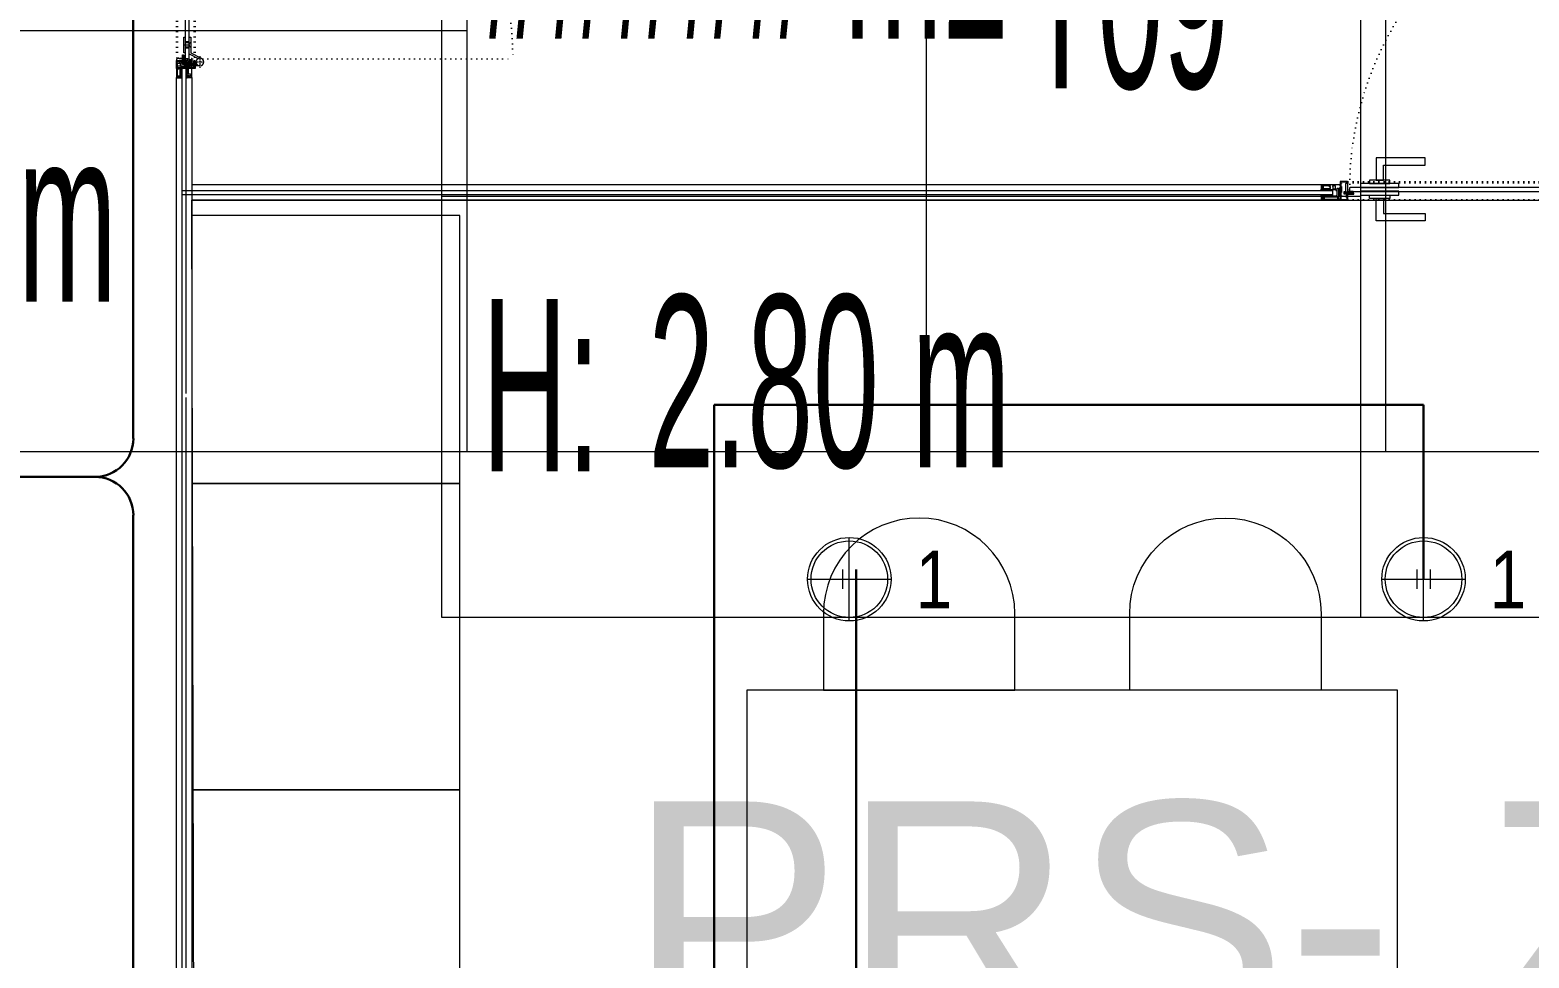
# Model space of a CAD drawing. Extents: x -9058 to 11890, y 0 to 7444.
# Drawn here: x 3366.8 to 3758.4, y 2565.9 to 2808.3 of the extents above; entities that cross this region are included whole.
import ezdxf
from ezdxf.enums import TextEntityAlignment as Align

# ---------------------------------------------------------------- set-up
doc = ezdxf.new("R2010")
doc.units = 0
doc.header["$LTSCALE"] = 10
doc.header["$MEASUREMENT"] = 0
doc.header["$PDMODE"] = 1
doc.linetypes.add('DASHDOT', pattern=[1, 0.5, -0.25, 0, -0.25])
doc.linetypes.add('DOT2', pattern=[0.125, 0, -0.125])
doc.layers.get('0').update_dxf_attribs({"color": 9, "lineweight": 9})
for name, color, linetype, lineweight in [('05', 9, 'Continuous', 9), ('06C', 9, 'Continuous', 9), ('06D', 9, 'Continuous', 9), ('07K', 8, 'Continuous', 9), ('10', 9, 'Continuous', 9), ('15', 9, 'Continuous', 9), ('20', 9, 'DOT2', 9), ('21_mahal200', 9, 'Continuous', 9), ('21_mahal200 @ 20', 9, 'Continuous', 9), ('31', 9, 'Continuous', 9), ('E-KABLO', 7, 'Continuous', 30)]:
    doc.layers.add(name, color=color, linetype=linetype, lineweight=lineweight)
doc.styles.add('Arial', font='arial.ttf', dxfattribs={"height": 2.5})
doc.styles.add('MuuM_TEXT-STANDART', font='ARIALN.TTF')
pattern_1 = [(225, (-604.72494, -5169.36366), (-0.0883883476, 0.0883883476), []), (135, (-604.72494, -5169.36366), (0.0883883476, 0.0883883476), [])]
pattern_2 = [(45, (3387.24087, 5075.93023), (0.0883883476, -0.0883883476), []), (315, (3387.24087, 5075.93023), (-0.0883883476, -0.0883883476), [])]

# ---------------------------------------------------------------- blocks, each defined once
blk = doc.blocks.new('0a_roomno2')
blk.add_lwpolyline([(30, -16), (0, -16), (0, 0), (30, 0)], close=True)
for points in [[(12, -5), (12, -16)], [(18, -5), (18, -16)], [(24, -5), (24, -16)], [(12, -10.5), (0, -10.5)]]:
    blk.add_lwpolyline(points)
at = {"style": 'MuuM_TEXT-STANDART', "width": 0.6}
blk.add_text('H:', height=2.25, dxfattribs=at).set_placement((0.525, -12.962), align=Align.MIDDLE_LEFT)
at = {"style": 'Arial'}
blk.add_attdef('ODANO', (0, 1.505), '', height=3, dxfattribs=at)
blk.add_attdef('MEKANADI', text='', height=3, dxfattribs=at).set_placement((0.525, -4.75), align=Align.BOTTOM_LEFT)
at = {"style": 'MuuM_TEXT-STANDART', "width": 0.6}
for tag, p in [('YER01', (15, -7)), ('TAVAN01', (20.625, -7)), ('DUVAR01', (26.25, -7)), ('YER02', (15, -10.375)), ('TAVAN02', (20.625, -10.375)), ('DUVAR02', (26.25, -10.375)), ('YER03', (15, -13.75)), ('TAVAN03', (20.625, -13.75)), ('DUVAR03', (26.25, -13.75))]:
    blk.add_attdef(tag, text='', height=2.25, dxfattribs=at).set_placement(p, align=Align.MIDDLE_CENTER)
at = {"style": 'MuuM_TEXT-STANDART'}
blk.add_attdef('M2', text='', height=2.25, dxfattribs=at).set_placement((1.323, -7.805), align=Align.MIDDLE_LEFT)
at = {"style": 'MuuM_TEXT-STANDART', "width": 0.6}
blk.add_attdef('TEMIZTAVANYUKSEKLIGI', text='', height=2.25, dxfattribs=at).set_placement((2.7, -13.162), align=Align.MIDDLE_LEFT)
blk = doc.blocks.new('*U630')
at = {"layer": '21_mahal200 @ 20'}
ref = blk.add_blockref('0a_roomno2', (3240.86, 3018.12), dxfattribs=dict(at, xscale=20, yscale=20, zscale=20))
ref.add_attrib('TEMIZTAVANYUKSEKLIGI', '2.80 m', dxfattribs={"layer": '0', "height": 45, "style": 'MuuM_TEXT-STANDART', "width": 0.6}).set_placement((3294.86, 2759.88), align=Align.MIDDLE_LEFT)
ref.add_attrib('TAVAN02', 'T09', dxfattribs={"layer": '0', "height": 45, "style": 'MuuM_TEXT-STANDART', "width": 0.6}).set_placement((3653.36, 2815.62), align=Align.MIDDLE_CENTER)
blk = doc.blocks.new('*U322')
blk.add_lwpolyline([(35, 30), (-35, 30), (-35, -40), (35, -40), (35, 30)])
blk = doc.blocks.new('*U320')
blk.add_lwpolyline([(35, 30), (-35, 30), (-35, -50), (35, -50), (35, 30)])
blk = doc.blocks.new('*U321')
blk.add_lwpolyline([(30, 20), (-140, 20), (-140, -70), (30, -70), (30, 20)])
blk = doc.blocks.new('p-sandalye-01')
blk.add_lwpolyline([(-5, -25), (-5, -25), (-25, -25, -1), (-25, 25), (-5, 25), (-5, 25)], format="xyb", close=True)
blk.add_point((0, 0.11))
blk = doc.blocks.new('fiting lounch')
at = {"layer": '05'}
blk.add_lwpolyline([(-2085.4, -547.65), (-2483.4, -548.61), (-2483.4, -134.61), (-2085.4, -133.65)], close=True, dxfattribs=at)
for name, p, rotation in [('*U320', (-2289.4, -168.65), 90), ('*U320', (-2209.4, -168.65), 90), ('*U322', (-2129.4, -168.65), 90), ('*U321', (-2233.41, -418.65), 270), ('p-sandalye-01', (-2218.41, -403.65), 180)]:
    blk.add_blockref(name, p, dxfattribs=dict(at, rotation=rotation))
at = {"layer": '05', "xscale": -1}
blk.add_blockref('p-sandalye-01', (-2218.41, -323.65), dxfattribs=at)
blk = doc.blocks.new('profil')
at = {"layer": '10'}
h = blk.add_hatch(dxfattribs=at)
h.set_pattern_fill('NET', color=256, angle=495, style=0)
h.set_pattern_definition(pattern_2)
h.paths.add_polyline_path([(2783.08, 2903.22), (2783.02, 2903.22), (2782.98, 2903.33), (2782.98, 2903.38), (2783.01, 2903.38), (2783.01, 2903.5), (2782.72, 2903.5), (2782.72, 2903.38), (2782.75, 2903.38), (2782.71, 2903.22), (2782.62, 2903.23), (2782.45, 2902.86), (2782.56, 2902.86), (2782.56, 2902.9), (2782.72, 2903.1, 0.2599), (2782.8, 2902.86), (2783.04, 2902.86, 0.382682)])
h.paths.add_polyline_path([(2782.84, 2903.1), (2783.03, 2903.1, -2.16717)], flags=16)
h = blk.add_hatch(dxfattribs=at)
h.set_pattern_fill('NET', color=256, angle=495, style=0)
h.set_pattern_definition(pattern_2)
h.paths.add_polyline_path([(2783.08, 2901.46), (2783.02, 2901.46), (2782.98, 2901.35), (2782.98, 2901.3), (2783.01, 2901.3), (2783.01, 2901.18), (2782.72, 2901.18), (2782.72, 2901.3), (2782.75, 2901.3), (2782.71, 2901.46), (2782.62, 2901.45), (2782.45, 2901.82), (2782.56, 2901.82), (2782.56, 2901.78), (2782.72, 2901.59, -0.2599), (2782.8, 2901.82), (2783.04, 2901.82, -0.382682)])
h.paths.add_polyline_path([(2782.84, 2901.58), (2783.03, 2901.58, 2.16717)], flags=16)
h = blk.add_hatch(dxfattribs=at)
h.set_pattern_fill('NET', color=256, angle=495, style=0)
h.set_pattern_definition([(45, (3390.96807, 5084.14935), (0.0883883476, -0.0883883476), []), (315, (3390.96807, 5084.14935), (-0.0883883476, -0.0883883476), [])])
h.paths.add_polyline_path([(2784.25, 2903.18), (2784.25, 2902.86), (2783.21, 2902.86), (2783.21, 2903.18)])
h = blk.add_hatch(dxfattribs=at)
h.set_pattern_fill('NET', color=256, angle=495, style=0)
h.set_pattern_definition([(45, (3390.96807, 5077.64021), (0.0883883476, -0.0883883476), []), (315, (3390.96807, 5077.64021), (-0.0883883476, -0.0883883476), [])])
h.paths.add_polyline_path([(2784.25, 2901.82), (2784.25, 2901.53), (2783.21, 2901.53), (2783.21, 2901.82)])
h = blk.add_hatch(dxfattribs=at)
h.set_pattern_fill('NET', color=256, angle=495, style=0)
h.set_pattern_definition([(45, (3412.02047, 5081.69331), (0.0883883476, -0.0883883476), []), (315, (3412.02047, 5081.69331), (-0.0883883476, -0.0883883476), [])])
h.paths.add_polyline_path([(2787.7, 2903.43), (2787.7, 2902.36), (2787.52, 2902.36), (2787.52, 2903.43)])
for points in [[(2782.61, 2903.22), (2782.45, 2902.86)], [(2782.62, 2901.45), (2782.45, 2901.82)], [(2782.72, 2903.1), (2782.56, 2902.9), (2782.56, 2902.86)], [(2782.72, 2901.59), (2782.56, 2901.78), (2782.56, 2901.82)], [(2782.99, 2903.5), (2782.72, 2903.5)], [(2784.87, 2903.91), (2785.03, 2903.91), (2785.03, 2904.14), (2782.83, 2904.14), (2782.83, 2903.91), (2783.13, 2903.91), (2783.13, 2903.37), (2785.03, 2903.37)], [(2783.18, 2901.24), (2783.21, 2901.24), (2783.21, 2901.84)], [(2783.21, 2903.18), (2783.21, 2903.18), (2783.21, 2902.84)], [(2784.25, 2902.84), (2784.25, 2903.18)], [(2784.25, 2901.84), (2784.25, 2901.53)], [(2785.62, 2903.18), (2785.62, 2901.53)], [(2787.52, 2903.43), (2787.7, 2903.43), (2787.7, 2902.36)], [(2787.52, 2902.36), (2787.7, 2902.36)], [(2782.78, 2900.5), (2782.78, 2900.95), (2783.09, 2900.95), (2783.09, 2901.24), (2783.18, 2901.24), (2783.08, 2901.46), (2783.02, 2901.46), (2782.98, 2901.35), (2782.98, 2901.3), (2783.01, 2901.3), (2783.01, 2901.06), (2782.72, 2901.06), (2782.72, 2901.3), (2782.75, 2901.3), (2782.71, 2901.46), (2782.62, 2901.45), (2782.63, 2900.34), (2787.59, 2900.34)], [(2783.01, 2901.18), (2782.72, 2901.18)]]:
    blk.add_lwpolyline(points, dxfattribs=at)
for points in [[(2787.52, 2901.37), (2787.52, 2901.89), (2787.7, 2901.89), (2787.7, 2902.03), (2787.52, 2902.03), (2787.52, 2903.67), (2787.7, 2903.67), (2787.7, 2904.1), (2787.58, 2904.1), (2787.58, 2904.34), (2782.61, 2904.34), (2782.61, 2903.22), (2782.72, 2903.22), (2782.76, 2903.4), (2782.71, 2903.4), (2782.71, 2903.77), (2782.99, 2903.77), (2782.99, 2903.22), (2783.14, 2903.22), (2783.18, 2903.18), (2786.43, 2903.18), (2786.5, 2902.88), (2786.8, 2902.88), (2786.8, 2903.49), (2787.12, 2903.49), (2787.12, 2901.37)], [(2785.67, 2903.32), (2786.35, 2903.32), (2786.35, 2904.02), (2786.42, 2904.06), (2786.42, 2904.14), (2785.61, 2904.14), (2785.61, 2904.01), (2785.67, 2903.95)]]:
    blk.add_lwpolyline(points, close=True, dxfattribs=at)
for points in [[(2783.03, 2903.1), (2782.84, 2903.1, 1)], [(2783.21, 2901.53), (2786.47, 2901.53, 0.414214), (2786.8, 2901.86), (2786.8, 2902.88)], [(2785.03, 2903.37), (2785.03, 2903.79), (2784.87, 2903.79, -1), (2784.87, 2903.91, 1)], [(2787.13, 2900.85), (2787.13, 2900.49), (2782.81, 2900.49), (2782.81, 2900.46, -0.561743), (2782.73, 2900.45, -0.595966), (2782.78, 2900.5, 2.204878)], [(2783.03, 2901.58), (2782.84, 2901.58, -1)], [(2783.09, 2901.24), (2783.21, 2900.66, 0.833203), (2783.52, 2900.66, 0.447088)], [(2783.52, 2900.66), (2783.52, 2901.11, -0.414214), (2783.63, 2901.22), (2786.88, 2901.22), (2786.88, 2900.49)], [(2787.59, 2900.34), (2787.59, 2900.49), (2787.25, 2900.49), (2787.25, 2900.97, 1), (2787.04, 2900.97)], [(2787.04, 2900.97, 0.305404), (2787.13, 2900.85, 5.773092)]]:
    blk.add_lwpolyline(points, format="xyb", dxfattribs=at)
for centre, radius, start, end in [((2782.97, 2903.05), 0.253, 168.6676, 234.1258), ((2782.97, 2901.64), 0.253, 125.8742, 191.3324), ((2782.93, 2903.02), 0.125, 139.5402, 40.4598), ((2782.86, 2903.06), 0.273, 305.9738, 36.4289), ((2782.86, 2901.62), 0.273, 323.5711, 54.0262), ((2782.93, 2901.66), 0.125, 319.5402, 220.4598)]:
    blk.add_arc(centre, radius, start, end, dxfattribs=at)
blk = doc.blocks.new('g-kapı kolu-p')
for points in [[(11.85, 8.21), (-0.95, 8.21), (-0.95, 2.41), (0.95, 2.41), (0.95, 6.31), (11.85, 6.31), (11.85, 8.21)], [(11.85, -8.21), (-0.95, -8.21), (-0.95, -2.41), (0.95, -2.41), (0.95, -6.31), (11.85, -6.31), (11.85, -8.21)]]:
    blk.add_lwpolyline(points)
for points in [[(-5, 0.5), (5, 0.5), (5, 1.5), (-5, 1.5)], [(-2.65, 1.5), (2.65, 1.5), (2.65, 2.41), (-2.65, 2.41)], [(-5, -1.5), (5, -1.5), (5, -0.5), (-5, -0.5)], [(-2.65, -1.5), (2.65, -1.5), (2.65, -2.41), (-2.65, -2.41)]]:
    blk.add_lwpolyline(points, close=True)
blk = doc.blocks.new('k-cambölme-kapı-p')
at = {"layer": '10'}
h = blk.add_hatch(dxfattribs=at)
h.set_pattern_fill('NET', color=256, angle=135, style=0)
h.set_pattern_definition([(135, (3753.7029, 560.85184), (-0.0883883476, -0.0883883476), []), (225, (3753.7029, 560.85184), (0.0883883476, -0.0883883476), [])])
h.paths.add_polyline_path([(2.08, -0.06), (2.08, 0.02), (2.07, 0.04), (2.05, 0.07), (2.01, 0.09), (1.98, 0.1), (1.97, 0.1), (1.97, -0.29), (1.94, -0.29), (1.94, -0.43), (1.88, -0.49), (1.67, -0.49), (1.82, -0.29), (1.73, -0.29), (1.53, -0.5), (1.44, -0.5), (1.62, -0.32), (1.62, -0.29), (1.51, -0.29), (1.34, -0.42), (1.32, -0.44), (1.3, -0.48), (1.29, -0.51), (1.26, -0.57), (1.26, -0.31), (1.32, -0.29), (1.23, -0.29), (1.23, -0.53), (1.23, -0.59), (1.24, -0.62), (1.26, -0.64), (3.47, -0.64), (3.47, -0.58), (3.38, -0.35), (3.38, -0.3), (3.42, -0.25), (3.42, -0.2), (3.38, -0.16), (2.73, -0.16), (2.74, -0.2), (2.91, -0.2, -1), (2.91, -0.25)])
h.paths.add_polyline_path([(2.05, -0.18), (2.05, -0.21), (2.08, -0.23), (2.11, -0.24), (2.15, -0.25), (2.95, -0.27), (2.92, -0.29), (2.55, -0.29), (2.54, -0.31), (2.52, -0.33), (2.5, -0.34), (2.48, -0.34), (2.46, -0.34), (2.44, -0.32), (2.42, -0.3), (2.08, -0.3), (1.99, -0.11), (1.99, -0.07), (2.05, -0.07)], flags=16)
h.paths.add_polyline_path([(2.41, -0.34), (2.51, -0.5), (2.08, -0.5), (2.08, -0.34)], flags=16)
h.paths.add_polyline_path([(2.55, -0.33), (2.89, -0.33), (2.94, -0.33), (3.28, -0.34, 0.166992), (3.34, -0.55), (2.72, -0.55), (2.55, -0.36)], flags=16)
h.paths.add_polyline_path([(3.02, -0.22), (3.02, -0.2), (3.33, -0.2, 0.10606), (3.29, -0.33), (3.01, -0.27)], flags=16)
h = blk.add_hatch(dxfattribs=at)
h.set_pattern_fill('NET', color=256, angle=135, style=0)
h.set_pattern_definition([(45, (474.94443, 2280.71206), (0.0883883476, -0.0883883476), []), (315, (474.94443, 2280.71206), (-0.0883883476, -0.0883883476), [])])
h.paths.add_polyline_path([(87.27, -0.16), (87.26, -0.2), (87.09, -0.2, 1), (87.09, -0.25), (87.92, -0.25), (87.92, -0.01), (87.93, 0.03), (87.96, 0.05), (88, 0.07), (88.03, 0.07), (88.03, -0.29), (88.06, -0.29), (88.06, -0.43), (88.12, -0.49), (88.33, -0.49), (88.18, -0.29), (88.27, -0.29), (88.47, -0.5), (88.56, -0.5), (88.38, -0.32), (88.38, -0.29), (88.49, -0.29), (88.66, -0.42), (88.68, -0.44), (88.7, -0.48), (88.71, -0.51), (88.74, -0.57), (88.74, -0.31), (88.68, -0.29), (88.77, -0.29), (88.77, -0.53), (88.77, -0.59), (88.76, -0.62), (88.74, -0.64), (86.53, -0.64), (86.53, -0.58), (86.62, -0.35), (86.62, -0.3), (86.58, -0.25), (86.58, -0.2), (86.62, -0.16)])
h.paths.add_polyline_path([(87.28, -0.55), (87.45, -0.36), (87.45, -0.33), (87.11, -0.33), (87.06, -0.33), (87.03, -0.31), (86.99, -0.27), (86.98, -0.22), (86.98, -0.2), (86.67, -0.2, -0.292264), (86.66, -0.55)], flags=16)
h.paths.add_polyline_path([(87.48, -0.51), (87.59, -0.51), (87.53, -0.43)], flags=16)
h.paths.add_polyline_path([(87.56, -0.4), (87.69, -0.5), (87.92, -0.5), (87.92, -0.34), (87.59, -0.34)], flags=16)
h.paths.add_polyline_path([(87.62, -0.53), (87.71, -0.62), (87.71, -0.53)], flags=16)
at = {"layer": '10', "linetype": 'DASHDOT', "ltscale": 0.05}
for points in [[(1.71, 2.14), (1.71, 4.9)], [(3.22, 3.63), (0.2, 3.63)], [(6.13, 1.44), (6.13, -0.55)]]:
    blk.add_lwpolyline(points, dxfattribs=at)
at = {"layer": '10'}
for points in [[(4.07, 1.27), (2.67, 3.99)], [(1.82, 2.27), (0.16, 2.27), (0.16, 2.03), (0.38, 2.03), (0.38, 1.92), (0.22, 1.92), (0.22, 1.16), (0.35, 1.16), (0.35, -0.41), (0.22, -0.41), (0.22, -1.23), (0.36, -1.23), (0.36, -1.38), (0.16, -1.38), (0.16, -2.24), (1.82, -2.24), (1.82, -1.72), (1.62, -1.72), (1.62, -1.58), (1.82, -1.58), (1.82, -1.37), (1.61, -1.37), (1.61, -1.24), (1.74, -1.24), (1.74, -0.85), (1.06, -0.85), (1.06, -0.13), (1.5, -0.13), (1.5, 1.92), (1.57, 2.03), (1.82, 2.03), (1.82, 2.27)], [(0.69, 3.63), (0.69, 2.44)], [(0.69, 2.27), (0.69, -0.24), (1.06, -0.24)], [(1.06, 2.44), (1.06, 2.86)], [(1.06, -0.13), (1.06, 2.27)], [(1.5, 1.92), (1.06, 1.92)], [(1.17, 1.92), (1.17, -0.13)], [(2.91, -0.25), (2.08, -0.06), (2.08, 0.02), (2.07, 0.04), (2.05, 0.07), (2.01, 0.09), (1.98, 0.1), (1.97, 0.1)], [(3.84, 0.88), (2.63, 3.22)], [(8.14, 0.88), (8.14, 1.27), (4.07, 1.27)], [(5.3, 0.88), (5.3, -0.16)], [(5.5, 1.27), (5.77, 0.97), (5.77, 0.88)], [(5.59, 0.88), (5.59, -0.16)], [(6.76, 1.27), (6.49, 0.97), (6.49, 0.88)], [(6.67, 0.88), (6.67, -0.16)], [(6.96, 0.88), (6.96, -0.16)], [(87.09, -0.25), (87.92, -0.25), (87.92, -0.01), (87.93, 0.03), (87.96, 0.05), (88, 0.07), (88.03, 0.07)], [(88.18, 2.27), (89.84, 2.27), (89.84, 2.03), (89.62, 2.03), (89.62, 1.92), (89.78, 1.92), (89.78, 1.16), (89.65, 1.16), (89.65, -0.41), (89.78, -0.41), (89.78, -1.23), (89.64, -1.23), (89.64, -1.38), (89.84, -1.38), (89.84, -2.24), (88.18, -2.24), (88.18, -1.72), (88.38, -1.72), (88.38, -1.58), (88.18, -1.58), (88.18, -1.37), (88.39, -1.37), (88.39, -1.24), (88.26, -1.24), (88.26, -0.85), (88.94, -0.85), (88.94, -0.13), (88.5, -0.13), (88.5, 1.92), (88.43, 2.03), (88.18, 2.03), (88.18, 2.27)], [(2.05, -0.89), (3.59, -0.89), (3.59, -0.64), (1.23, -0.64), (1.23, -0.29), (1.97, -0.29)], [(1.62, -0.29), (1.62, -0.32), (1.44, -0.5), (1.53, -0.5), (1.73, -0.29)], [(1.82, -0.29), (1.67, -0.49), (1.88, -0.49), (1.94, -0.43), (1.94, -0.29)], [(3.34, -0.55), (2.72, -0.55), (2.55, -0.36), (2.55, -0.33), (2.89, -0.33), (2.94, -0.33)], [(3.28, -0.34), (3.28, -0.34), (2.94, -0.33)], [(3.01, -0.27), (3.02, -0.22), (3.02, -0.2), (3.33, -0.2)], [(3.01, -0.27), (3.29, -0.33), (3.29, -0.33)], [(4.06, -0.16), (4.06, -0.55), (8.14, -0.55)], [(8.14, -0.55), (8.14, -0.16)], [(87.95, -0.89), (86.41, -0.89), (86.41, -0.64), (88.77, -0.64), (88.77, -0.29), (88.03, -0.29)], [(87.59, -0.51), (87.53, -0.43), (87.48, -0.51), (87.59, -0.51)], [(88.18, -0.29), (88.33, -0.49), (88.12, -0.49), (88.06, -0.43), (88.06, -0.29)], [(88.38, -0.29), (88.38, -0.32), (88.56, -0.5), (88.47, -0.5), (88.27, -0.29)]]:
    blk.add_lwpolyline(points, dxfattribs=at)
for points in [[(1.97, -0.29), (1.97, 2.13), (2.05, 2.13), (2.05, 2.28, 0.414214), (1.89, 2.44), (0.08, 2.44, 0.414214), (0, 2.36), (0, -2.36, 0.414214), (0.08, -2.44), (2.05, -2.44), (2.05, -2.25), (2.05, -2.23), (2.05, -2.23), (2.05, -2.23), (2.05, -2.23), (2.05, -2.23), (2.05, -0.89)], [(88.03, -0.29), (88.03, 2.13), (87.95, 2.13), (87.95, 2.28, -0.414214), (88.11, 2.44), (89.92, 2.44, -0.414214), (90, 2.36), (90, -2.36, -0.414214), (89.92, -2.44), (87.95, -2.44), (87.95, -2.25), (87.95, -2.23), (87.95, -2.23), (87.95, -2.23), (87.95, -2.23), (87.95, -2.23), (87.95, -0.89)], [(1.51, -0.29), (1.34, -0.42), (1.32, -0.44), (1.3, -0.48), (1.29, -0.51), (1.26, -0.57), (1.26, -0.31), (1.32, -0.29), (1.23, -0.29), (1.23, -0.53), (1.23, -0.59), (1.24, -0.62), (1.26, -0.64), (3.47, -0.64), (3.47, -0.58), (3.38, -0.35), (3.38, -0.3), (3.42, -0.25), (3.42, -0.2), (3.38, -0.16), (2.73, -0.16), (2.74, -0.2), (2.91, -0.2, -1), (2.91, -0.25, -1)], [(88.49, -0.29), (88.66, -0.42), (88.68, -0.44), (88.7, -0.48), (88.71, -0.51), (88.74, -0.57), (88.74, -0.31), (88.68, -0.29), (88.77, -0.29), (88.77, -0.53), (88.77, -0.59), (88.76, -0.62), (88.74, -0.64), (86.53, -0.64), (86.53, -0.58), (86.62, -0.35), (86.62, -0.3), (86.58, -0.25), (86.58, -0.2), (86.62, -0.16), (87.27, -0.16), (87.26, -0.2), (87.09, -0.2, 1), (87.09, -0.25, 1)], [(86.66, -0.55), (87.28, -0.55), (87.45, -0.36), (87.45, -0.33), (87.11, -0.33), (87.06, -0.33), (87.03, -0.31), (86.99, -0.27), (86.98, -0.22), (86.98, -0.2), (86.67, -0.2, 1)]]:
    blk.add_lwpolyline(points, format="xyb", dxfattribs=at)
for points in [[(1.99, -0.07), (2.05, -0.07), (2.05, -0.18), (2.05, -0.21), (2.08, -0.23), (2.11, -0.24), (2.15, -0.25), (2.95, -0.27), (2.92, -0.29), (2.55, -0.29), (2.54, -0.31), (2.52, -0.33), (2.5, -0.34), (2.48, -0.34), (2.46, -0.34), (2.44, -0.32), (2.42, -0.3), (2.08, -0.3), (1.99, -0.11)], [(2.08, -0.5), (2.08, -0.34), (2.41, -0.34), (2.51, -0.5), (2.51, -0.5)], [(87.92, -0.5), (87.92, -0.34), (87.59, -0.34), (87.56, -0.4), (87.69, -0.5)], [(87.62, -0.53), (87.71, -0.53), (87.71, -0.62)]]:
    blk.add_lwpolyline(points, close=True, dxfattribs=at)
blk.add_circle((1.71, 3.65), 1.02, dxfattribs=at)
for centre, start, end in [((3.6, -0.37), 176.143, 214.0649), ((3.6, -0.37), 148.8979, 173.1144), ((86.4, -0.37), 325.9351, 31.1021)]:
    blk.add_arc(centre, 0.322, start, end, dxfattribs=at)
at = {"layer": '15', "linetype": 'DOT2'}
blk.add_lwpolyline([(2.48, 0.36), (2.48, 85.36)], dxfattribs=at)
at = {"layer": '15'}
blk.add_lwpolyline([(2.58, 0.88), (87.42, 0.88), (87.52, 0.78), (87.52, -0.05), (87.42, -0.16), (2.58, -0.16), (2.58, -0.16), (2.48, -0.05), (2.48, 0.78), (2.58, 0.88)], dxfattribs=at)
at = {"layer": '15', "linetype": 'DOT2'}
blk.add_arc((2.48, 0.36), 85.04, 0, 90, dxfattribs=at)
at = {"layer": '20'}
for p, q in [((87.95, 2.43), (2.05, 2.43)), ((87.95, 2.13), (2.05, 2.13)), ((87.95, -2.23), (2.05, -2.23)), ((87.95, -2.44), (2.05, -2.44))]:
    blk.add_line(p, q, dxfattribs=at)
at = {"layer": '06C', "xscale": -1}
blk.add_blockref('g-kapı kolu-p', (79.64, 0.38), dxfattribs=at)
blk = doc.blocks.new('*U643')
at = {"layer": '21_mahal200 @ 20'}
ref = blk.add_blockref('0a_roomno2', (3474.33, 2974.84), dxfattribs=dict(at, xscale=20, yscale=20, zscale=20))
ref.add_attrib('M2', '##### m2', dxfattribs={"layer": '0', "height": 45, "style": 'MuuM_TEXT-STANDART', "width": 0.6}).set_placement((3484.83, 2828.59), align=Align.MIDDLE_LEFT)
ref.add_attrib('TEMIZTAVANYUKSEKLIGI', '2.80 m', dxfattribs={"layer": '0', "height": 45, "style": 'MuuM_TEXT-STANDART', "width": 0.6}).set_placement((3528.33, 2716.6), align=Align.MIDDLE_LEFT)
blk = doc.blocks.new('*U645')
at = {"layer": '21_mahal200 @ 20'}
ref = blk.add_blockref('0a_roomno2', (3522.88, 2511.73), dxfattribs=dict(at, xscale=20, yscale=20, zscale=20))
ref.add_attrib('ODANO', 'PRS- ZK-16', (3522.88, 2546.83), dxfattribs={"layer": '0', "height": 60, "style": 'Arial'})
blk = doc.blocks.new('0_downlight')
for p, q in [((0, -10.9), (0, 10.9)), ((-10.9, 0), (10.9, 0)), ((-1.75, 2.5), (-1.75, -2.5)), ((-1.75, 0), (1.75, 0)), ((1.75, 2.5), (1.75, -2.5))]:
    blk.add_line(p, q)
for radius in [10.9, 10]:
    blk.add_circle((0, 0), radius)

msp = doc.modelspace()

# ---------------------------------------------------------------- hatches: boundary and pattern name
at = {"layer": '10'}
h = msp.add_hatch(dxfattribs=at)
h.set_pattern_fill('NET', color=256, angle=315, style=0)
h.set_pattern_definition([(225, (-629.50454, -5175.12674), (-0.0883883476, 0.0883883476), []), (135, (-629.50454, -5175.12674), (0.0883883476, 0.0883883476), [])])
h.paths.add_polyline_path([(3405.98, 2800.96), (3407.04, 2800.96), (3407.04, 2800.78), (3405.98, 2800.78)])
h = msp.add_hatch(dxfattribs=at)
h.set_pattern_fill('NET', color=256, angle=315, style=0)
h.set_pattern_definition(pattern_1)
h.paths.add_polyline_path([(3406.18, 2796.34), (3406.18, 2796.28), (3406.07, 2796.24), (3406.02, 2796.24), (3406.02, 2796.26), (3405.9, 2796.26), (3405.9, 2795.98), (3406.02, 2795.98), (3406.02, 2796.01), (3406.18, 2795.96), (3406.17, 2795.88), (3406.54, 2795.71), (3406.54, 2795.82), (3406.5, 2795.82), (3406.31, 2795.98, 0.2599), (3406.54, 2796.06), (3406.54, 2796.3, 0.382682)])
h.paths.add_polyline_path([(3406.3, 2796.1), (3406.3, 2796.29, -2.16717)], flags=16)
h = msp.add_hatch(dxfattribs=at)
h.set_pattern_fill('NET', color=256, angle=315, style=0)
h.set_pattern_definition([(225, (-608.45214, -5177.58279), (-0.0883883476, 0.0883883476), []), (135, (-608.45214, -5177.58279), (0.0883883476, 0.0883883476), [])])
h.paths.add_polyline_path([(3406.23, 2797.51), (3406.54, 2797.51), (3406.54, 2796.47), (3406.23, 2796.47)])
h = msp.add_hatch(dxfattribs=at)
h.set_pattern_fill('NET', color=256, angle=315, style=0)
h.set_pattern_definition([(225, (-608.45214, -5171.07365), (-0.0883883476, 0.0883883476), []), (135, (-608.45214, -5171.07365), (0.0883883476, 0.0883883476), [])])
h.paths.add_polyline_path([(3407.58, 2797.51), (3407.87, 2797.51), (3407.87, 2796.47), (3407.58, 2796.47)])
h = msp.add_hatch(dxfattribs=at)
h.set_pattern_fill('NET', color=256, angle=315, style=0)
h.set_pattern_definition(pattern_1)
h.paths.add_polyline_path([(3407.94, 2796.34), (3407.94, 2796.28), (3408.05, 2796.24), (3408.1, 2796.24), (3408.1, 2796.26), (3408.22, 2796.26), (3408.22, 2795.98), (3408.1, 2795.98), (3408.1, 2796.01), (3407.94, 2795.96), (3407.95, 2795.88), (3407.58, 2795.71), (3407.58, 2795.82), (3407.63, 2795.82), (3407.82, 2795.98, -0.2599), (3407.58, 2796.06), (3407.58, 2796.3, -0.382682)])
h.paths.add_polyline_path([(3407.82, 2796.1), (3407.82, 2796.29, 2.16717)], flags=16)

# ---------------------------------------------------------------- linework, layer by layer
at = {"layer": '06D'}
for p, q in [((3405.06, 2710.87), (3405.06, 2795.89)), ((3409.06, 2795.89), (3409.06, 2714.87)), ((3674.06, 2767.87), (3409.06, 2767.87)), ((3704.06, 2767.87), (3674.06, 2767.87)), ((3674.06, 2763.87), (3409.06, 2763.87)), ((3704.07, 2763.87), (3674.06, 2763.87)), ((3405.06, 2365.87), (3405.06, 2710.87)), ((3409.06, 2710.87), (3409.06, 2369.87))]:
    msp.add_line(p, q, dxfattribs=at)
at = {"layer": '10'}
for points in [[(3408.04, 2800.78), (3407.51, 2800.78), (3407.51, 2800.96), (3407.38, 2800.96), (3407.38, 2800.78), (3405.73, 2800.78), (3405.73, 2800.96), (3405.3, 2800.96), (3405.3, 2800.84), (3405.06, 2800.84), (3405.06, 2795.87), (3406.18, 2795.87), (3406.18, 2795.97), (3406, 2796.02), (3406, 2795.97), (3405.63, 2795.97), (3405.63, 2796.25), (3406.18, 2796.25), (3406.18, 2796.4), (3406.23, 2796.44), (3406.23, 2799.68), (3406.52, 2799.75), (3406.52, 2800.05), (3405.92, 2800.05), (3405.92, 2800.38), (3408.04, 2800.38)], [(3406.08, 2798.93), (3406.08, 2799.61), (3405.38, 2799.61), (3405.34, 2799.68), (3405.26, 2799.68), (3405.26, 2798.87), (3405.4, 2798.87), (3405.45, 2798.93)]]:
    msp.add_lwpolyline(points, close=True, dxfattribs=at)
for points in [[(3405.98, 2800.78), (3405.98, 2800.96), (3407.04, 2800.96)], [(3407.04, 2800.78), (3407.04, 2800.96)], [(3408.9, 2796.04), (3408.45, 2796.04), (3408.45, 2796.35), (3408.16, 2796.35), (3408.16, 2796.44), (3407.94, 2796.34), (3407.94, 2796.28), (3408.05, 2796.24), (3408.1, 2796.24), (3408.1, 2796.26), (3408.35, 2796.26), (3408.35, 2795.98), (3408.1, 2795.98), (3408.1, 2796.01), (3407.94, 2795.96), (3407.95, 2795.88), (3409.06, 2795.89), (3409.06, 2800.85)], [(3405.49, 2798.13), (3405.49, 2798.29), (3405.26, 2798.29), (3405.26, 2796.09), (3405.49, 2796.09), (3405.49, 2796.39), (3406.03, 2796.39), (3406.03, 2798.29)], [(3405.9, 2796.25), (3405.9, 2795.98)], [(3406.23, 2798.88), (3407.87, 2798.88)], [(3406.56, 2797.51), (3406.23, 2797.51)], [(3406.23, 2796.47), (3406.23, 2796.47), (3406.56, 2796.47)], [(3407.56, 2797.51), (3407.87, 2797.51)], [(3408.16, 2796.44), (3408.16, 2796.47), (3407.56, 2796.47)], [(3408.22, 2796.26), (3408.22, 2795.98)], [(3406.18, 2795.87), (3406.54, 2795.71)], [(3406.31, 2795.98), (3406.5, 2795.82), (3406.54, 2795.82)], [(3407.82, 2795.98), (3407.63, 2795.82), (3407.58, 2795.82)], [(3407.95, 2795.88), (3407.58, 2795.71)]]:
    msp.add_lwpolyline(points, dxfattribs=at)
for points in [[(3407.87, 2796.47), (3407.87, 2799.73, 0.414214), (3407.55, 2800.05), (3406.52, 2800.05)], [(3408.74, 2796.78), (3408.29, 2796.78, -0.414214), (3408.19, 2796.89), (3408.19, 2800.13), (3408.92, 2800.13)], [(3409.06, 2800.85), (3408.92, 2800.85), (3408.92, 2800.51), (3408.44, 2800.51, 1), (3408.44, 2800.3)], [(3408.44, 2800.3, 0.305404), (3408.56, 2800.38, 5.773092)], [(3408.56, 2800.38), (3408.92, 2800.38), (3408.92, 2796.07), (3408.95, 2796.07, -0.561743), (3408.95, 2795.99, -0.595966), (3408.9, 2796.04, 2.204878)], [(3406.03, 2798.29), (3405.62, 2798.29), (3405.62, 2798.13, -1), (3405.49, 2798.13, 1)], [(3406.3, 2796.29), (3406.3, 2796.1, 1)], [(3407.82, 2796.29), (3407.82, 2796.1, -1)], [(3408.16, 2796.35), (3408.74, 2796.47, 0.833203), (3408.74, 2796.78, 0.447088)]]:
    msp.add_lwpolyline(points, format="xyb", dxfattribs=at)
for centre, radius, start, end in [((3406.34, 2796.12), 0.273, 35.9738, 126.4289), ((3406.38, 2796.19), 0.125, 229.5402, 130.4598), ((3406.36, 2796.23), 0.253, 258.6676, 324.1258), ((3407.78, 2796.12), 0.273, 53.5711, 144.0262), ((3407.77, 2796.23), 0.253, 215.8742, 281.3324), ((3407.74, 2796.19), 0.125, 49.5402, 310.4598)]:
    msp.add_arc(centre, radius, start, end, dxfattribs=at)
at = {"layer": '15'}
for p, q in [((3406.56, 2712.37), (3406.56, 2798.28)), ((3407.56, 2713.37), (3407.56, 2798.28)), ((3406.56, 2766.37), (3674.06, 2766.37)), ((3406.56, 2765.37), (3674.06, 2765.37)), ((3674.06, 2766.37), (3707.06, 2766.37)), ((3674.06, 2765.37), (3707.06, 2765.37)), ((3406.56, 2367.37), (3406.56, 2712.37)), ((3407.56, 2368.37), (3407.56, 2712.37))]:
    msp.add_line(p, q, dxfattribs=at)
at = {"layer": 'E-KABLO', "color": 6}
for p, q in [((3393.76, 3586.42), (3393.76, 2701.65)), ((3730.81, 2710.46), (3545.52, 2710.46)), ((3545.52, 2710.46), (3545.52, 2474.92)), ((3730.81, 2664.88), (3730.81, 2710.46)), ((3237.99, 2691.62), (3383.73, 2691.62)), ((3393.76, 2681.58), (3393.76, 2325.43)), ((3582.56, 2667.38), (3582.56, 2546.48))]:
    msp.add_line(p, q, dxfattribs=at)
for centre, start, end in [((3383.73, 2701.65), 270, 0), ((3383.73, 2681.58), 0, 90)]:
    msp.add_arc(centre, 10.04, start, end, dxfattribs=at)

# ---------------------------------------------------------------- block references
msp.add_blockref('profil', (921.44, -136.47))
at = {"layer": '05', "rotation": 90}
msp.add_blockref('fiting lounch', (3275.4, 4849.27), dxfattribs=at)
at = {"layer": '07K', "xscale": -1, "rotation": 270}
msp.add_blockref('k-cambölme-kapı-p', (3407.5, 2798.28), dxfattribs=at)
at = {"layer": '07K', "xscale": -1}
msp.add_blockref('k-cambölme-kapı-p', (3799.03, 2766.32), dxfattribs=at)
at = {"layer": '21_mahal200', "color": 6}
for name in ['*U630', '*U643', '*U645']:
    msp.add_blockref(name, (0, 0), dxfattribs=at)
at = {"layer": '31'}
ref = msp.add_blockref('0_downlight', (3580.81, 2664.88), dxfattribs=at)
ref.add_attrib('AYDINLATMA', '1', (3598.1, 2657.31), dxfattribs={"layer": '0', "height": 15, "style": 'MuuM_TEXT-STANDART'})
ref = msp.add_blockref('0_downlight', (3730.81, 2664.88), dxfattribs=at)
ref.add_attrib('AYDINLATMA', '1', (3748.1, 2657.31), dxfattribs={"layer": '0', "height": 15, "style": 'MuuM_TEXT-STANDART'})

doc.saveas('drawing.dxf')
